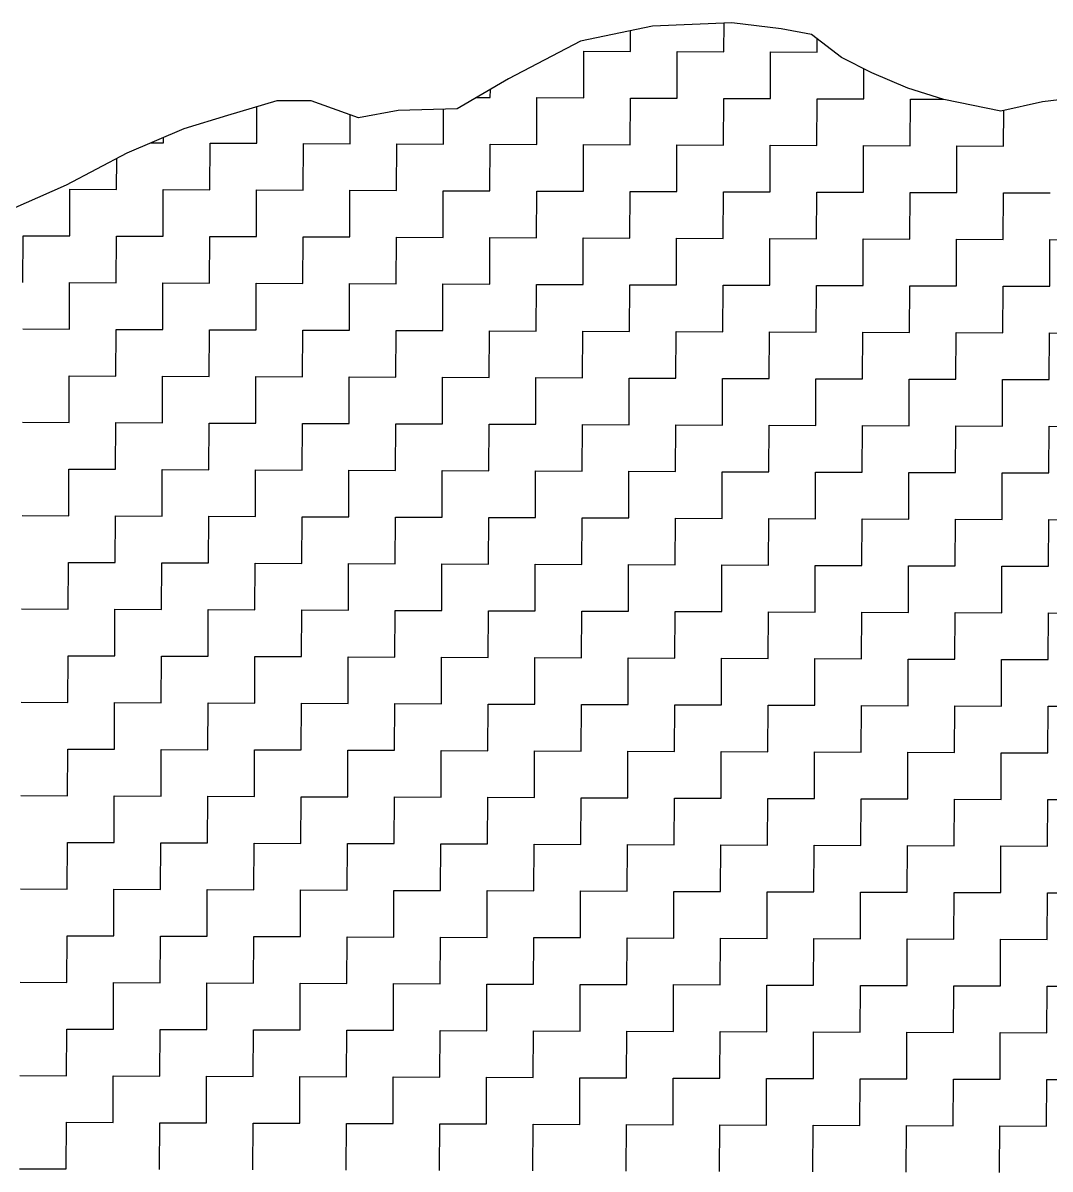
# Model space of a CAD drawing. Header units: metres. Extents: x 274536 to 279488, y 2074615 to 2078106.
# Drawn here: x 278873.3 to 278985.5, y 2076781.8 to 2076907.1 of the extents above; entities that cross this region are included whole.
import ezdxf

# ---------------------------------------------------------------- set-up
doc = ezdxf.new("R2010")
doc.units = ezdxf.units.M
doc.layers.add('POLY_HATCH', color=12, linetype='Continuous')

msp = doc.modelspace()

# ---------------------------------------------------------------- linework, layer by layer
at = {"layer": 'POLY_HATCH'}
for p, q in [((278942.11, 2076906.73), (278934.23, 2076905.1)), ((278950.76, 2076907.1), (278942.11, 2076906.73)), ((278956.14, 2076906.46), (278950.76, 2076907.1)), ((278959.46, 2076905.82), (278956.14, 2076906.46)), ((278934.23, 2076905.1), (278926.34, 2076900.99)), ((278962.76, 2076903.33), (278959.46, 2076905.82)), ((278966.07, 2076901.66), (278962.76, 2076903.33)), ((278926.34, 2076900.99), (278920.73, 2076897.7)), ((278970, 2076899.98), (278966.07, 2076901.66)), ((278973.94, 2076898.73), (278970, 2076899.98)), ((278901.05, 2076898.6), (278895.65, 2076896.97)), ((278904.78, 2076898.59), (278901.05, 2076898.6)), ((278909.95, 2076896.71), (278904.78, 2076898.59)), ((278980.15, 2076897.46), (278973.94, 2076898.73)), ((278984.71, 2076898.48), (278980.15, 2076897.46)), ((278993.01, 2076899.48), (278984.71, 2076898.48)), ((278914.31, 2076897.52), (278909.95, 2076896.71)), ((278920.73, 2076897.7), (278914.31, 2076897.52)), ((278895.65, 2076896.97), (278890.88, 2076895.54)), ((278890.88, 2076895.54), (278884.65, 2076892.87)), ((278884.65, 2076892.87), (278878.01, 2076889.37)), ((278878.01, 2076889.37), (278869.7, 2076885.68))]:
    msp.add_line(p, q, dxfattribs=at)
at = {"layer": 'POLY_HATCH', "linetype": 'Continuous'}
for p, q in [((278939.7, 2076903.99), (278939.7, 2076906.23)), ((278949.9, 2076903.95), (278949.91, 2076907.06)), ((278960.1, 2076903.91), (278960.1, 2076905.34)), ((278934.58, 2076898.91), (278934.59, 2076904.01)), ((278934.59, 2076904.01), (278939.7, 2076903.99)), ((278944.78, 2076898.87), (278944.8, 2076903.97)), ((278944.8, 2076903.97), (278949.9, 2076903.95)), ((278954.98, 2076898.83), (278955, 2076903.93)), ((278955, 2076903.93), (278960.1, 2076903.91)), ((278965.18, 2076898.79), (278965.19, 2076902.1)), ((278924.37, 2076898.94), (278924.38, 2076899.84)), ((278922.86, 2076898.95), (278924.37, 2076898.94)), ((278929.46, 2076893.82), (278929.47, 2076898.93)), ((278929.47, 2076898.93), (278934.58, 2076898.91)), ((278939.66, 2076893.79), (278939.68, 2076898.89)), ((278939.68, 2076898.89), (278944.78, 2076898.87)), ((278949.86, 2076893.75), (278949.88, 2076898.85)), ((278949.88, 2076898.85), (278954.98, 2076898.83)), ((278960.06, 2076893.71), (278960.08, 2076898.81)), ((278960.08, 2076898.81), (278965.18, 2076898.79)), ((278970.26, 2076893.67), (278970.28, 2076898.77)), ((278970.28, 2076898.77), (278973.85, 2076898.75)), ((278898.85, 2076893.94), (278898.87, 2076897.94)), ((278919.25, 2076893.86), (278919.27, 2076897.66)), ((278980.46, 2076893.63), (278980.48, 2076897.53)), ((278909.05, 2076893.9), (278909.06, 2076897.03)), ((278887.26, 2076893.99), (278888.65, 2076893.98)), ((278888.65, 2076893.98), (278888.65, 2076894.58)), ((278893.73, 2076888.86), (278893.75, 2076893.96)), ((278893.75, 2076893.96), (278898.85, 2076893.94)), ((278903.93, 2076888.82), (278903.95, 2076893.92)), ((278903.95, 2076893.92), (278909.05, 2076893.9)), ((278914.13, 2076888.78), (278914.15, 2076893.88)), ((278914.15, 2076893.88), (278919.25, 2076893.86)), ((278924.33, 2076888.74), (278924.35, 2076893.84)), ((278924.35, 2076893.84), (278929.46, 2076893.82)), ((278934.54, 2076888.7), (278934.56, 2076893.8)), ((278934.56, 2076893.8), (278939.66, 2076893.79)), ((278944.74, 2076888.67), (278944.76, 2076893.77)), ((278944.76, 2076893.77), (278949.86, 2076893.75)), ((278954.94, 2076888.63), (278954.96, 2076893.73)), ((278954.96, 2076893.73), (278960.06, 2076893.71)), ((278965.14, 2076888.59), (278965.16, 2076893.69)), ((278965.16, 2076893.69), (278970.26, 2076893.67)), ((278975.34, 2076888.55), (278975.36, 2076893.65)), ((278975.36, 2076893.65), (278980.46, 2076893.63)), ((278883.53, 2076888.9), (278883.54, 2076892.29)), ((278878.41, 2076883.82), (278878.43, 2076888.92)), ((278878.43, 2076888.92), (278883.53, 2076888.9)), ((278888.61, 2076883.78), (278888.63, 2076888.88)), ((278888.63, 2076888.88), (278893.73, 2076888.86)), ((278898.81, 2076883.74), (278898.83, 2076888.84)), ((278898.83, 2076888.84), (278903.93, 2076888.82)), ((278909.01, 2076883.7), (278909.03, 2076888.8)), ((278909.03, 2076888.8), (278914.13, 2076888.78)), ((278919.21, 2076883.66), (278919.23, 2076888.76)), ((278919.23, 2076888.76), (278924.33, 2076888.74)), ((278929.42, 2076883.62), (278929.44, 2076888.72)), ((278929.44, 2076888.72), (278934.54, 2076888.7)), ((278939.62, 2076883.58), (278939.64, 2076888.68)), ((278939.64, 2076888.68), (278944.74, 2076888.67)), ((278949.82, 2076883.54), (278949.84, 2076888.65)), ((278949.84, 2076888.65), (278954.94, 2076888.63)), ((278960.02, 2076883.51), (278960.04, 2076888.61)), ((278960.04, 2076888.61), (278965.14, 2076888.59)), ((278970.22, 2076883.47), (278970.24, 2076888.57)), ((278970.24, 2076888.57), (278975.34, 2076888.55)), ((278980.42, 2076883.43), (278980.44, 2076888.53)), ((278980.44, 2076888.53), (278985.54, 2076888.51)), ((278873.29, 2076878.74), (278873.31, 2076883.84)), ((278873.31, 2076883.84), (278878.41, 2076883.82)), ((278883.49, 2076878.7), (278883.51, 2076883.8)), ((278883.51, 2076883.8), (278888.61, 2076883.78)), ((278893.69, 2076878.66), (278893.71, 2076883.76)), ((278893.71, 2076883.76), (278898.81, 2076883.74)), ((278903.89, 2076878.62), (278903.91, 2076883.72)), ((278903.91, 2076883.72), (278909.01, 2076883.7)), ((278914.09, 2076878.58), (278914.11, 2076883.68)), ((278914.11, 2076883.68), (278919.21, 2076883.66)), ((278924.3, 2076878.54), (278924.32, 2076883.64)), ((278924.32, 2076883.64), (278929.42, 2076883.62)), ((278934.5, 2076878.5), (278934.52, 2076883.6)), ((278934.52, 2076883.6), (278939.62, 2076883.58)), ((278944.7, 2076878.46), (278944.72, 2076883.56)), ((278944.72, 2076883.56), (278949.82, 2076883.54)), ((278954.9, 2076878.42), (278954.92, 2076883.53)), ((278954.92, 2076883.53), (278960.02, 2076883.51)), ((278965.1, 2076878.39), (278965.12, 2076883.49)), ((278965.12, 2076883.49), (278970.22, 2076883.47)), ((278975.3, 2076878.35), (278975.32, 2076883.45)), ((278975.32, 2076883.45), (278980.42, 2076883.43)), ((278985.5, 2076878.31), (278985.52, 2076883.41)), ((278985.52, 2076883.41), (278990.62, 2076883.39)), ((278878.37, 2076873.62), (278878.39, 2076878.72)), ((278878.39, 2076878.72), (278883.49, 2076878.7)), ((278888.57, 2076873.58), (278888.59, 2076878.68)), ((278888.59, 2076878.68), (278893.69, 2076878.66)), ((278898.77, 2076873.54), (278898.79, 2076878.64)), ((278898.79, 2076878.64), (278903.89, 2076878.62)), ((278908.97, 2076873.5), (278908.99, 2076878.6)), ((278908.99, 2076878.6), (278914.09, 2076878.58)), ((278919.18, 2076873.46), (278919.19, 2076878.56)), ((278919.19, 2076878.56), (278924.3, 2076878.54)), ((278929.38, 2076873.42), (278929.4, 2076878.52)), ((278929.4, 2076878.52), (278934.5, 2076878.5)), ((278939.58, 2076873.38), (278939.6, 2076878.48)), ((278939.6, 2076878.48), (278944.7, 2076878.46)), ((278949.78, 2076873.34), (278949.8, 2076878.44)), ((278949.8, 2076878.44), (278954.9, 2076878.42)), ((278959.98, 2076873.3), (278960, 2076878.4)), ((278960, 2076878.4), (278965.1, 2076878.39)), ((278970.18, 2076873.26), (278970.2, 2076878.37)), ((278970.2, 2076878.37), (278975.3, 2076878.35)), ((278980.38, 2076873.23), (278980.4, 2076878.33)), ((278980.4, 2076878.33), (278985.5, 2076878.31)), ((278873.27, 2076873.64), (278878.37, 2076873.62)), ((278883.45, 2076868.5), (278883.47, 2076873.6)), ((278883.47, 2076873.6), (278888.57, 2076873.58)), ((278893.65, 2076868.46), (278893.67, 2076873.56)), ((278893.67, 2076873.56), (278898.77, 2076873.54)), ((278903.85, 2076868.42), (278903.87, 2076873.52)), ((278903.87, 2076873.52), (278908.97, 2076873.5)), ((278914.06, 2076868.38), (278914.07, 2076873.48)), ((278914.07, 2076873.48), (278919.18, 2076873.46)), ((278924.26, 2076868.34), (278924.28, 2076873.44)), ((278924.28, 2076873.44), (278929.38, 2076873.42)), ((278934.46, 2076868.3), (278934.48, 2076873.4)), ((278934.48, 2076873.4), (278939.58, 2076873.38)), ((278944.66, 2076868.26), (278944.68, 2076873.36)), ((278944.68, 2076873.36), (278949.78, 2076873.34)), ((278954.86, 2076868.22), (278954.88, 2076873.32)), ((278954.88, 2076873.32), (278959.98, 2076873.3)), ((278965.06, 2076868.18), (278965.08, 2076873.28)), ((278965.08, 2076873.28), (278970.18, 2076873.26)), ((278975.26, 2076868.14), (278975.28, 2076873.25)), ((278975.28, 2076873.25), (278980.38, 2076873.23)), ((278985.46, 2076868.11), (278985.48, 2076873.21)), ((278985.48, 2076873.21), (278990.58, 2076873.19)), ((278878.33, 2076863.42), (278878.35, 2076868.52)), ((278878.35, 2076868.52), (278883.45, 2076868.5)), ((278888.53, 2076863.38), (278888.55, 2076868.48)), ((278888.55, 2076868.48), (278893.65, 2076868.46)), ((278898.73, 2076863.34), (278898.75, 2076868.44)), ((278898.75, 2076868.44), (278903.85, 2076868.42)), ((278908.93, 2076863.3), (278908.95, 2076868.4)), ((278908.95, 2076868.4), (278914.06, 2076868.38)), ((278919.14, 2076863.26), (278919.16, 2076868.36)), ((278919.16, 2076868.36), (278924.26, 2076868.34)), ((278929.34, 2076863.22), (278929.36, 2076868.32)), ((278929.36, 2076868.32), (278934.46, 2076868.3)), ((278939.54, 2076863.18), (278939.56, 2076868.28)), ((278939.56, 2076868.28), (278944.66, 2076868.26)), ((278949.74, 2076863.14), (278949.76, 2076868.24)), ((278949.76, 2076868.24), (278954.86, 2076868.22)), ((278959.94, 2076863.1), (278959.96, 2076868.2)), ((278959.96, 2076868.2), (278965.06, 2076868.18)), ((278970.14, 2076863.06), (278970.16, 2076868.16)), ((278970.16, 2076868.16), (278975.26, 2076868.14)), ((278980.34, 2076863.02), (278980.36, 2076868.13)), ((278980.36, 2076868.13), (278985.46, 2076868.11)), ((278873.23, 2076863.44), (278878.33, 2076863.42)), ((278883.41, 2076858.3), (278883.43, 2076863.4)), ((278883.43, 2076863.4), (278888.53, 2076863.38)), ((278893.61, 2076858.26), (278893.63, 2076863.36)), ((278893.63, 2076863.36), (278898.73, 2076863.34)), ((278903.81, 2076858.22), (278903.83, 2076863.32)), ((278903.83, 2076863.32), (278908.93, 2076863.3)), ((278914.02, 2076858.18), (278914.04, 2076863.28)), ((278914.04, 2076863.28), (278919.14, 2076863.26)), ((278924.22, 2076858.14), (278924.24, 2076863.24)), ((278924.24, 2076863.24), (278929.34, 2076863.22)), ((278934.42, 2076858.1), (278934.44, 2076863.2)), ((278934.44, 2076863.2), (278939.54, 2076863.18)), ((278944.62, 2076858.06), (278944.64, 2076863.16)), ((278944.64, 2076863.16), (278949.74, 2076863.14)), ((278954.82, 2076858.02), (278954.84, 2076863.12)), ((278954.84, 2076863.12), (278959.94, 2076863.1)), ((278965.02, 2076857.98), (278965.04, 2076863.08)), ((278965.04, 2076863.08), (278970.14, 2076863.06)), ((278975.22, 2076857.94), (278975.24, 2076863.04)), ((278975.24, 2076863.04), (278980.34, 2076863.02)), ((278985.42, 2076857.9), (278985.44, 2076863)), ((278985.44, 2076863), (278990.54, 2076862.99)), ((278878.29, 2076853.22), (278878.31, 2076858.32)), ((278878.31, 2076858.32), (278883.41, 2076858.3)), ((278888.49, 2076853.18), (278888.51, 2076858.28)), ((278888.51, 2076858.28), (278893.61, 2076858.26)), ((278898.69, 2076853.14), (278898.71, 2076858.24)), ((278898.71, 2076858.24), (278903.81, 2076858.22)), ((278908.9, 2076853.1), (278908.92, 2076858.2)), ((278908.92, 2076858.2), (278914.02, 2076858.18)), ((278919.1, 2076853.06), (278919.12, 2076858.16)), ((278919.12, 2076858.16), (278924.22, 2076858.14)), ((278929.3, 2076853.02), (278929.32, 2076858.12)), ((278929.32, 2076858.12), (278934.42, 2076858.1)), ((278939.5, 2076852.98), (278939.52, 2076858.08)), ((278939.52, 2076858.08), (278944.62, 2076858.06)), ((278949.7, 2076852.94), (278949.72, 2076858.04)), ((278949.72, 2076858.04), (278954.82, 2076858.02)), ((278959.9, 2076852.9), (278959.92, 2076858)), ((278959.92, 2076858), (278965.02, 2076857.98)), ((278970.1, 2076852.86), (278970.12, 2076857.96)), ((278970.12, 2076857.96), (278975.22, 2076857.94)), ((278980.3, 2076852.82), (278980.32, 2076857.92)), ((278980.32, 2076857.92), (278985.42, 2076857.9)), ((278873.19, 2076853.24), (278878.29, 2076853.22)), ((278883.37, 2076848.1), (278883.39, 2076853.2)), ((278883.39, 2076853.2), (278888.49, 2076853.18)), ((278893.57, 2076848.06), (278893.59, 2076853.16)), ((278893.59, 2076853.16), (278898.69, 2076853.14)), ((278903.78, 2076848.02), (278903.79, 2076853.12)), ((278903.79, 2076853.12), (278908.9, 2076853.1)), ((278913.98, 2076847.98), (278914, 2076853.08)), ((278914, 2076853.08), (278919.1, 2076853.06)), ((278924.18, 2076847.94), (278924.2, 2076853.04)), ((278924.2, 2076853.04), (278929.3, 2076853.02)), ((278934.38, 2076847.9), (278934.4, 2076853)), ((278934.4, 2076853), (278939.5, 2076852.98)), ((278944.58, 2076847.86), (278944.6, 2076852.96)), ((278944.6, 2076852.96), (278949.7, 2076852.94)), ((278954.78, 2076847.82), (278954.8, 2076852.92)), ((278954.8, 2076852.92), (278959.9, 2076852.9)), ((278964.98, 2076847.78), (278965, 2076852.88)), ((278965, 2076852.88), (278970.1, 2076852.86)), ((278975.18, 2076847.74), (278975.2, 2076852.84)), ((278975.2, 2076852.84), (278980.3, 2076852.82)), ((278985.38, 2076847.7), (278985.4, 2076852.8)), ((278985.4, 2076852.8), (278990.5, 2076852.78)), ((278878.25, 2076843.02), (278878.27, 2076848.12)), ((278878.27, 2076848.12), (278883.37, 2076848.1)), ((278888.45, 2076842.98), (278888.47, 2076848.08)), ((278888.47, 2076848.08), (278893.57, 2076848.06)), ((278898.65, 2076842.94), (278898.67, 2076848.04)), ((278898.67, 2076848.04), (278903.78, 2076848.02)), ((278908.86, 2076842.9), (278908.88, 2076848)), ((278908.88, 2076848), (278913.98, 2076847.98)), ((278919.06, 2076842.86), (278919.08, 2076847.96)), ((278919.08, 2076847.96), (278924.18, 2076847.94)), ((278929.26, 2076842.82), (278929.28, 2076847.92)), ((278929.28, 2076847.92), (278934.38, 2076847.9)), ((278939.46, 2076842.78), (278939.48, 2076847.88)), ((278939.48, 2076847.88), (278944.58, 2076847.86)), ((278949.66, 2076842.74), (278949.68, 2076847.84)), ((278949.68, 2076847.84), (278954.78, 2076847.82)), ((278959.86, 2076842.7), (278959.88, 2076847.8)), ((278959.88, 2076847.8), (278964.98, 2076847.78)), ((278970.06, 2076842.66), (278970.08, 2076847.76)), ((278970.08, 2076847.76), (278975.18, 2076847.74)), ((278980.26, 2076842.62), (278980.28, 2076847.72)), ((278980.28, 2076847.72), (278985.38, 2076847.7)), ((278873.15, 2076843.04), (278878.25, 2076843.02)), ((278883.33, 2076837.9), (278883.35, 2076843)), ((278883.35, 2076843), (278888.45, 2076842.98)), ((278893.53, 2076837.86), (278893.55, 2076842.96)), ((278893.55, 2076842.96), (278898.65, 2076842.94)), ((278903.74, 2076837.82), (278903.76, 2076842.92)), ((278903.76, 2076842.92), (278908.86, 2076842.9)), ((278913.94, 2076837.78), (278913.96, 2076842.88)), ((278913.96, 2076842.88), (278919.06, 2076842.86)), ((278924.14, 2076837.74), (278924.16, 2076842.84)), ((278924.16, 2076842.84), (278929.26, 2076842.82)), ((278934.34, 2076837.7), (278934.36, 2076842.8)), ((278934.36, 2076842.8), (278939.46, 2076842.78)), ((278944.54, 2076837.66), (278944.56, 2076842.76)), ((278944.56, 2076842.76), (278949.66, 2076842.74)), ((278954.74, 2076837.62), (278954.76, 2076842.72)), ((278954.76, 2076842.72), (278959.86, 2076842.7)), ((278964.94, 2076837.58), (278964.96, 2076842.68)), ((278964.96, 2076842.68), (278970.06, 2076842.66)), ((278975.14, 2076837.54), (278975.16, 2076842.64)), ((278975.16, 2076842.64), (278980.26, 2076842.62)), ((278985.34, 2076837.5), (278985.36, 2076842.6)), ((278985.36, 2076842.6), (278990.47, 2076842.58)), ((278878.21, 2076832.81), (278878.23, 2076837.91)), ((278878.23, 2076837.91), (278883.33, 2076837.9)), ((278888.41, 2076832.78), (278888.43, 2076837.88)), ((278888.43, 2076837.88), (278893.53, 2076837.86)), ((278898.62, 2076832.74), (278898.64, 2076837.84)), ((278898.64, 2076837.84), (278903.74, 2076837.82)), ((278908.82, 2076832.7), (278908.84, 2076837.8)), ((278908.84, 2076837.8), (278913.94, 2076837.78)), ((278919.02, 2076832.66), (278919.04, 2076837.76)), ((278919.04, 2076837.76), (278924.14, 2076837.74)), ((278929.22, 2076832.62), (278929.24, 2076837.72)), ((278929.24, 2076837.72), (278934.34, 2076837.7)), ((278939.42, 2076832.58), (278939.44, 2076837.68)), ((278939.44, 2076837.68), (278944.54, 2076837.66)), ((278949.62, 2076832.54), (278949.64, 2076837.64)), ((278949.64, 2076837.64), (278954.74, 2076837.62)), ((278959.82, 2076832.5), (278959.84, 2076837.6)), ((278959.84, 2076837.6), (278964.94, 2076837.58)), ((278970.02, 2076832.46), (278970.04, 2076837.56)), ((278970.04, 2076837.56), (278975.14, 2076837.54)), ((278980.22, 2076832.42), (278980.24, 2076837.52)), ((278980.24, 2076837.52), (278985.34, 2076837.5)), ((278873.11, 2076832.83), (278878.21, 2076832.81)), ((278883.29, 2076827.69), (278883.31, 2076832.79)), ((278883.31, 2076832.79), (278888.41, 2076832.78)), ((278893.5, 2076827.65), (278893.52, 2076832.76)), ((278893.52, 2076832.76), (278898.62, 2076832.74)), ((278903.7, 2076827.62), (278903.72, 2076832.72)), ((278903.72, 2076832.72), (278908.82, 2076832.7)), ((278913.9, 2076827.58), (278913.92, 2076832.68)), ((278913.92, 2076832.68), (278919.02, 2076832.66)), ((278924.1, 2076827.54), (278924.12, 2076832.64)), ((278924.12, 2076832.64), (278929.22, 2076832.62)), ((278934.3, 2076827.5), (278934.32, 2076832.6)), ((278934.32, 2076832.6), (278939.42, 2076832.58)), ((278944.5, 2076827.46), (278944.52, 2076832.56)), ((278944.52, 2076832.56), (278949.62, 2076832.54)), ((278954.7, 2076827.42), (278954.72, 2076832.52)), ((278954.72, 2076832.52), (278959.82, 2076832.5)), ((278964.9, 2076827.38), (278964.92, 2076832.48)), ((278964.92, 2076832.48), (278970.02, 2076832.46)), ((278975.1, 2076827.34), (278975.12, 2076832.44)), ((278975.12, 2076832.44), (278980.22, 2076832.42)), ((278985.31, 2076827.3), (278985.33, 2076832.4)), ((278985.33, 2076832.4), (278990.43, 2076832.38)), ((278878.17, 2076822.61), (278878.19, 2076827.71)), ((278878.19, 2076827.71), (278883.29, 2076827.69)), ((278888.38, 2076822.57), (278888.39, 2076827.67)), ((278888.39, 2076827.67), (278893.5, 2076827.65)), ((278898.58, 2076822.53), (278898.6, 2076827.64)), ((278898.6, 2076827.64), (278903.7, 2076827.62)), ((278908.78, 2076822.5), (278908.8, 2076827.6)), ((278908.8, 2076827.6), (278913.9, 2076827.58)), ((278918.98, 2076822.46), (278919, 2076827.56)), ((278919, 2076827.56), (278924.1, 2076827.54)), ((278929.18, 2076822.42), (278929.2, 2076827.52)), ((278929.2, 2076827.52), (278934.3, 2076827.5)), ((278939.38, 2076822.38), (278939.4, 2076827.48)), ((278939.4, 2076827.48), (278944.5, 2076827.46)), ((278949.58, 2076822.34), (278949.6, 2076827.44)), ((278949.6, 2076827.44), (278954.7, 2076827.42)), ((278959.78, 2076822.3), (278959.8, 2076827.4)), ((278959.8, 2076827.4), (278964.9, 2076827.38)), ((278969.98, 2076822.26), (278970, 2076827.36)), ((278970, 2076827.36), (278975.1, 2076827.34)), ((278980.19, 2076822.22), (278980.21, 2076827.32)), ((278980.21, 2076827.32), (278985.31, 2076827.3)), ((278873.07, 2076822.63), (278878.17, 2076822.61)), ((278883.25, 2076817.49), (278883.27, 2076822.59)), ((278883.27, 2076822.59), (278888.38, 2076822.57)), ((278893.46, 2076817.45), (278893.48, 2076822.55)), ((278893.48, 2076822.55), (278898.58, 2076822.53)), ((278903.66, 2076817.41), (278903.68, 2076822.51)), ((278903.68, 2076822.51), (278908.78, 2076822.5)), ((278913.86, 2076817.38), (278913.88, 2076822.48)), ((278913.88, 2076822.48), (278918.98, 2076822.46)), ((278924.06, 2076817.34), (278924.08, 2076822.44)), ((278924.08, 2076822.44), (278929.18, 2076822.42)), ((278934.26, 2076817.3), (278934.28, 2076822.4)), ((278934.28, 2076822.4), (278939.38, 2076822.38)), ((278944.46, 2076817.26), (278944.48, 2076822.36)), ((278944.48, 2076822.36), (278949.58, 2076822.34)), ((278954.66, 2076817.22), (278954.68, 2076822.32)), ((278954.68, 2076822.32), (278959.78, 2076822.3)), ((278964.86, 2076817.18), (278964.88, 2076822.28)), ((278964.88, 2076822.28), (278969.98, 2076822.26)), ((278975.07, 2076817.14), (278975.08, 2076822.24)), ((278975.08, 2076822.24), (278980.19, 2076822.22)), ((278985.27, 2076817.1), (278985.29, 2076822.2)), ((278985.29, 2076822.2), (278990.39, 2076822.18)), ((278878.13, 2076812.41), (278878.15, 2076817.51)), ((278878.15, 2076817.51), (278883.25, 2076817.49)), ((278888.34, 2076812.37), (278888.36, 2076817.47)), ((278888.36, 2076817.47), (278893.46, 2076817.45)), ((278898.54, 2076812.33), (278898.56, 2076817.43)), ((278898.56, 2076817.43), (278903.66, 2076817.41)), ((278908.74, 2076812.29), (278908.76, 2076817.39)), ((278908.76, 2076817.39), (278913.86, 2076817.38)), ((278918.94, 2076812.25), (278918.96, 2076817.36)), ((278918.96, 2076817.36), (278924.06, 2076817.34)), ((278929.14, 2076812.22), (278929.16, 2076817.32)), ((278929.16, 2076817.32), (278934.26, 2076817.3)), ((278939.34, 2076812.18), (278939.36, 2076817.28)), ((278939.36, 2076817.28), (278944.46, 2076817.26)), ((278949.54, 2076812.14), (278949.56, 2076817.24)), ((278949.56, 2076817.24), (278954.66, 2076817.22)), ((278959.74, 2076812.1), (278959.76, 2076817.2)), ((278959.76, 2076817.2), (278964.86, 2076817.18)), ((278969.94, 2076812.06), (278969.96, 2076817.16)), ((278969.96, 2076817.16), (278975.07, 2076817.14)), ((278980.15, 2076812.02), (278980.17, 2076817.12)), ((278980.17, 2076817.12), (278985.27, 2076817.1)), ((278873.03, 2076812.43), (278878.13, 2076812.41)), ((278883.22, 2076807.29), (278883.24, 2076812.39)), ((278883.24, 2076812.39), (278888.34, 2076812.37)), ((278893.42, 2076807.25), (278893.44, 2076812.35)), ((278893.44, 2076812.35), (278898.54, 2076812.33)), ((278903.62, 2076807.21), (278903.64, 2076812.31)), ((278903.64, 2076812.31), (278908.74, 2076812.29)), ((278913.82, 2076807.17), (278913.84, 2076812.27)), ((278913.84, 2076812.27), (278918.94, 2076812.25)), ((278924.02, 2076807.13), (278924.04, 2076812.24)), ((278924.04, 2076812.24), (278929.14, 2076812.22)), ((278934.22, 2076807.1), (278934.24, 2076812.2)), ((278934.24, 2076812.2), (278939.34, 2076812.18)), ((278944.42, 2076807.06), (278944.44, 2076812.16)), ((278944.44, 2076812.16), (278949.54, 2076812.14)), ((278954.62, 2076807.02), (278954.64, 2076812.12)), ((278954.64, 2076812.12), (278959.74, 2076812.1)), ((278964.82, 2076806.98), (278964.84, 2076812.08)), ((278964.84, 2076812.08), (278969.94, 2076812.06)), ((278975.03, 2076806.94), (278975.05, 2076812.04)), ((278975.05, 2076812.04), (278980.15, 2076812.02)), ((278985.23, 2076806.9), (278985.25, 2076812)), ((278985.25, 2076812), (278990.35, 2076811.98)), ((278878.1, 2076802.21), (278878.12, 2076807.31)), ((278878.12, 2076807.31), (278883.22, 2076807.29)), ((278888.3, 2076802.17), (278888.32, 2076807.27)), ((278888.32, 2076807.27), (278893.42, 2076807.25)), ((278898.5, 2076802.13), (278898.52, 2076807.23)), ((278898.52, 2076807.23), (278903.62, 2076807.21)), ((278908.7, 2076802.09), (278908.72, 2076807.19)), ((278908.72, 2076807.19), (278913.82, 2076807.17)), ((278918.9, 2076802.05), (278918.92, 2076807.15)), ((278918.92, 2076807.15), (278924.02, 2076807.13)), ((278929.1, 2076802.01), (278929.12, 2076807.11)), ((278929.12, 2076807.11), (278934.22, 2076807.1)), ((278939.3, 2076801.97), (278939.32, 2076807.08)), ((278939.32, 2076807.08), (278944.42, 2076807.06)), ((278949.5, 2076801.94), (278949.52, 2076807.04)), ((278949.52, 2076807.04), (278954.62, 2076807.02)), ((278959.7, 2076801.9), (278959.72, 2076807)), ((278959.72, 2076807), (278964.82, 2076806.98)), ((278969.91, 2076801.86), (278969.93, 2076806.96)), ((278969.93, 2076806.96), (278975.03, 2076806.94)), ((278980.11, 2076801.82), (278980.13, 2076806.92)), ((278980.13, 2076806.92), (278985.23, 2076806.9)), ((278872.99, 2076802.23), (278878.1, 2076802.21)), ((278883.18, 2076797.09), (278883.2, 2076802.19)), ((278883.2, 2076802.19), (278888.3, 2076802.17)), ((278893.38, 2076797.05), (278893.4, 2076802.15)), ((278893.4, 2076802.15), (278898.5, 2076802.13)), ((278903.58, 2076797.01), (278903.6, 2076802.11)), ((278903.6, 2076802.11), (278908.7, 2076802.09)), ((278913.78, 2076796.97), (278913.8, 2076802.07)), ((278913.8, 2076802.07), (278918.9, 2076802.05)), ((278923.98, 2076796.93), (278924, 2076802.03)), ((278924, 2076802.03), (278929.1, 2076802.01)), ((278934.18, 2076796.89), (278934.2, 2076801.99)), ((278934.2, 2076801.99), (278939.3, 2076801.97)), ((278944.38, 2076796.85), (278944.4, 2076801.96)), ((278944.4, 2076801.96), (278949.5, 2076801.94)), ((278954.58, 2076796.82), (278954.6, 2076801.92)), ((278954.6, 2076801.92), (278959.7, 2076801.9)), ((278964.79, 2076796.78), (278964.81, 2076801.88)), ((278964.81, 2076801.88), (278969.91, 2076801.86)), ((278974.99, 2076796.74), (278975.01, 2076801.84)), ((278975.01, 2076801.84), (278980.11, 2076801.82)), ((278985.19, 2076796.7), (278985.21, 2076801.8)), ((278985.21, 2076801.8), (278990.31, 2076801.78)), ((278878.06, 2076792.01), (278878.08, 2076797.11)), ((278878.08, 2076797.11), (278883.18, 2076797.09)), ((278888.26, 2076791.97), (278888.28, 2076797.07)), ((278888.28, 2076797.07), (278893.38, 2076797.05)), ((278898.46, 2076791.93), (278898.48, 2076797.03)), ((278898.48, 2076797.03), (278903.58, 2076797.01)), ((278908.66, 2076791.89), (278908.68, 2076796.99)), ((278908.68, 2076796.99), (278913.78, 2076796.97)), ((278918.86, 2076791.85), (278918.88, 2076796.95)), ((278918.88, 2076796.95), (278923.98, 2076796.93)), ((278929.06, 2076791.81), (278929.08, 2076796.91)), ((278929.08, 2076796.91), (278934.18, 2076796.89)), ((278939.26, 2076791.77), (278939.28, 2076796.87)), ((278939.28, 2076796.87), (278944.38, 2076796.85)), ((278949.46, 2076791.73), (278949.48, 2076796.84)), ((278949.48, 2076796.84), (278954.58, 2076796.82)), ((278959.67, 2076791.7), (278959.68, 2076796.8)), ((278959.68, 2076796.8), (278964.79, 2076796.78)), ((278969.87, 2076791.66), (278969.89, 2076796.76)), ((278969.89, 2076796.76), (278974.99, 2076796.74)), ((278980.07, 2076791.62), (278980.09, 2076796.72)), ((278980.09, 2076796.72), (278985.19, 2076796.7)), ((278872.96, 2076792.03), (278878.06, 2076792.01)), ((278883.14, 2076786.89), (278883.16, 2076791.99)), ((278883.16, 2076791.99), (278888.26, 2076791.97)), ((278893.34, 2076786.85), (278893.36, 2076791.95)), ((278893.36, 2076791.95), (278898.46, 2076791.93)), ((278903.54, 2076786.81), (278903.56, 2076791.91)), ((278903.56, 2076791.91), (278908.66, 2076791.89)), ((278913.74, 2076786.77), (278913.76, 2076791.87)), ((278913.76, 2076791.87), (278918.86, 2076791.85)), ((278923.94, 2076786.73), (278923.96, 2076791.83)), ((278923.96, 2076791.83), (278929.06, 2076791.81)), ((278934.14, 2076786.69), (278934.16, 2076791.79)), ((278934.16, 2076791.79), (278939.26, 2076791.77)), ((278944.34, 2076786.65), (278944.36, 2076791.75)), ((278944.36, 2076791.75), (278949.46, 2076791.73)), ((278954.54, 2076786.61), (278954.56, 2076791.71)), ((278954.56, 2076791.71), (278959.67, 2076791.7)), ((278964.75, 2076786.57), (278964.77, 2076791.68)), ((278964.77, 2076791.68), (278969.87, 2076791.66)), ((278974.95, 2076786.54), (278974.97, 2076791.64)), ((278974.97, 2076791.64), (278980.07, 2076791.62)), ((278985.15, 2076786.5), (278985.17, 2076791.6)), ((278985.17, 2076791.6), (278990.27, 2076791.58)), ((278878.02, 2076781.81), (278878.04, 2076786.91)), ((278878.04, 2076786.91), (278883.14, 2076786.89)), ((278888.22, 2076781.77), (278888.24, 2076786.87)), ((278888.24, 2076786.87), (278893.34, 2076786.85)), ((278898.42, 2076781.73), (278898.44, 2076786.83)), ((278898.44, 2076786.83), (278903.54, 2076786.81)), ((278908.62, 2076781.69), (278908.64, 2076786.79)), ((278908.64, 2076786.79), (278913.74, 2076786.77)), ((278918.82, 2076781.65), (278918.84, 2076786.75)), ((278918.84, 2076786.75), (278923.94, 2076786.73)), ((278929.02, 2076781.61), (278929.04, 2076786.71)), ((278929.04, 2076786.71), (278934.14, 2076786.69)), ((278939.22, 2076781.57), (278939.24, 2076786.67)), ((278939.24, 2076786.67), (278944.34, 2076786.65)), ((278949.42, 2076781.53), (278949.44, 2076786.63)), ((278949.44, 2076786.63), (278954.54, 2076786.61)), ((278959.63, 2076781.49), (278959.65, 2076786.59)), ((278959.65, 2076786.59), (278964.75, 2076786.57)), ((278969.83, 2076781.45), (278969.85, 2076786.56)), ((278969.85, 2076786.56), (278974.95, 2076786.54)), ((278980.03, 2076781.42), (278980.05, 2076786.52)), ((278980.05, 2076786.52), (278985.15, 2076786.5)), ((278872.92, 2076781.83), (278878.02, 2076781.81))]:
    msp.add_line(p, q, dxfattribs=at)

doc.saveas('drawing.dxf')
